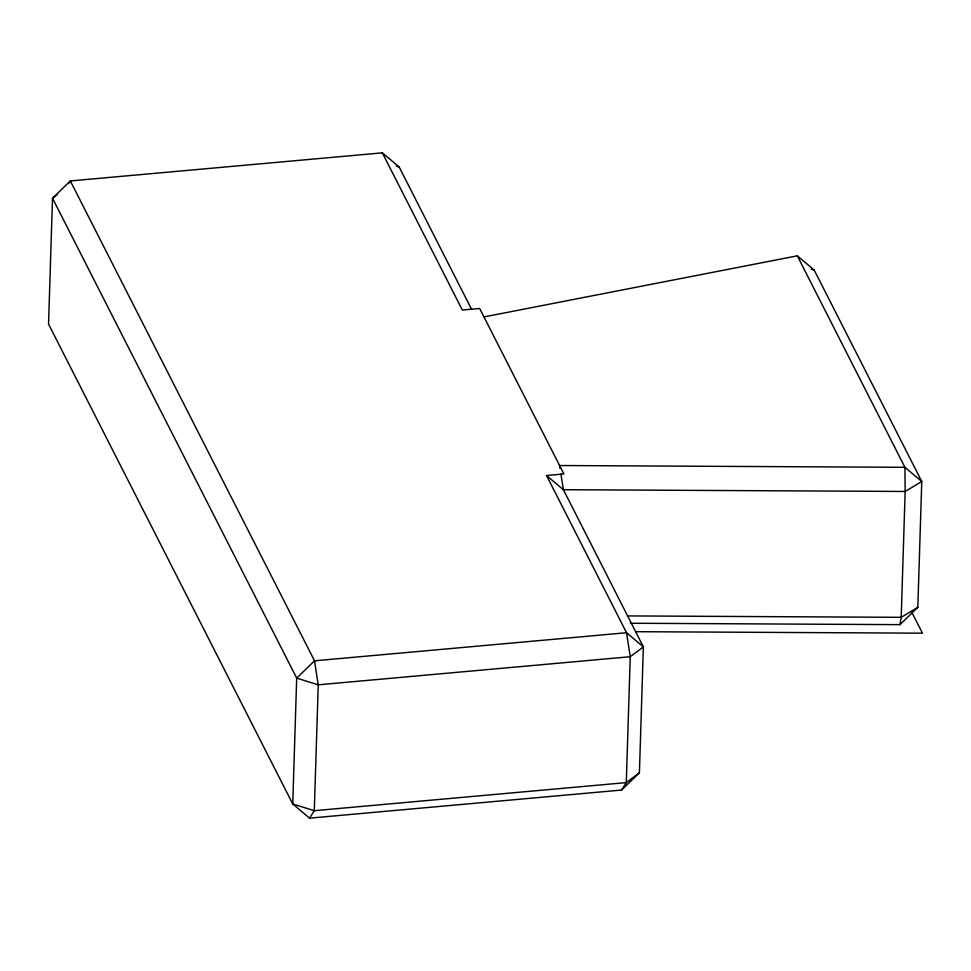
<?xml version="1.0" encoding="UTF-8"?>
<svg xmlns="http://www.w3.org/2000/svg" width="971" height="971" viewBox="0 0 971 971"><rect width="100%" height="100%" fill="white"/><g stroke="black" fill="none" stroke-linecap="round" stroke-linejoin="round"><path stroke-width="1.46" d="M471.651 309.446L399.19 167.024L382.343 152.848L70.337 180.946L52.507 198.242L48.55 324.108L292.744 803.976L309.579 818.152L621.586 790.054L639.416 772.758L643.372 646.892L563.386 489.7L560.922 474.054M630.373 623.248L899.983 624.644L917.813 607.348L921.77 481.482L814.147 269.999L797.312 255.834L483.971 316.922M899.983 624.644L901.209 617.325L905.154 491.46L904.923 467.306L797.312 255.834M68.771 183.434L70.337 180.946L314.519 660.814L318.245 684.822L314.288 810.688L309.579 818.152M621.586 790.054L626.295 782.602L639.416 772.758M57.277 194.661L52.507 198.242L296.689 678.11L292.744 803.976L314.288 810.688L626.295 782.602L630.252 656.724L626.538 632.728L546.539 475.523L563.872 473.957L479.674 308.487L462.342 310.052L382.343 152.848M917.813 607.348L901.209 617.325L627.472 615.917M636.175 631.696L922.45 633.177L911.49 611.621M811.222 269.27L814.147 269.999M396.314 166.126L399.19 167.024M546.539 475.523L563.386 489.7L905.154 491.46L921.77 481.482L904.923 467.306L559.587 465.522L560.024 468.362M314.519 660.814L296.689 678.11L318.245 684.822L630.252 656.724L643.372 646.892L626.538 632.728L314.519 660.814"/></g></svg>
